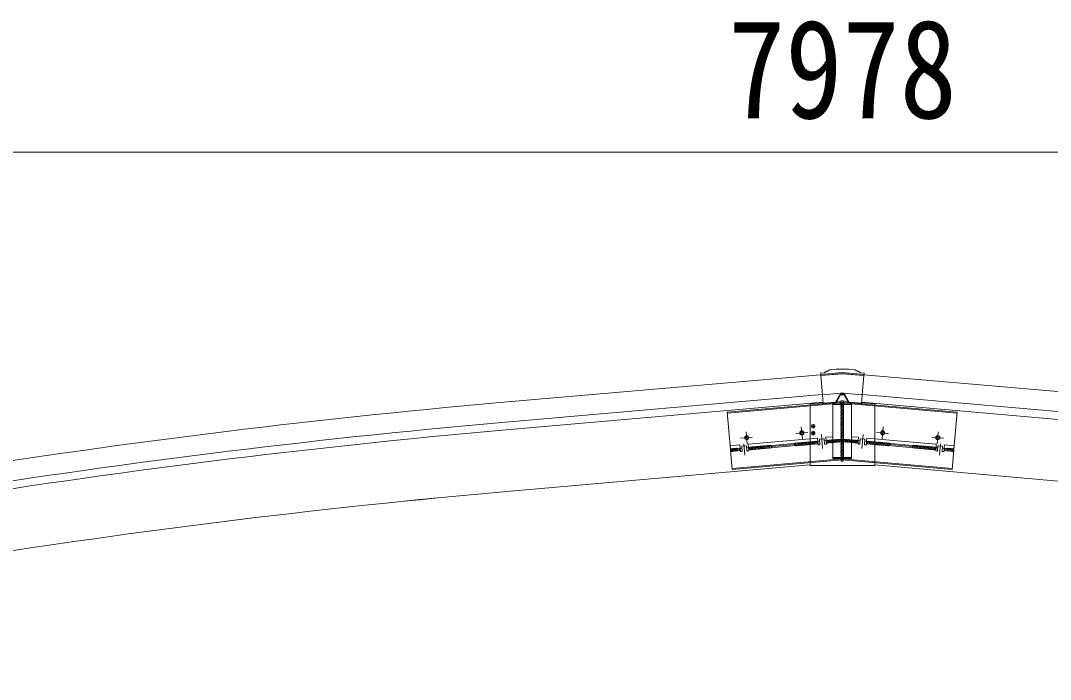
# Model space of a CAD drawing. Units: millimetres at full size; details may follow other scales. Extents: x -12578 to 12718, y -8779 to 8681.
# Drawn here: x -7402 to -5171, y -2594 to -1166 of the extents above; entities that cross this region are included whole.
import ezdxf
from ezdxf.enums import TextEntityAlignment as Align

# ---------------------------------------------------------------- set-up
doc = ezdxf.new("R2010")
doc.units = ezdxf.units.MM
doc.header["$LTSCALE"] = 45
for name, color, linetype, lineweight in [('0-1_本体', 4, 'Continuous', 9), ('0-2_部品', 7, 'Continuous', 9), ('0-8_PARTS2', 2, 'Continuous', 9), ('0-A_寸法', 6, 'Continuous', 9)]:
    doc.layers.add(name, color=color, linetype=linetype, lineweight=lineweight)
doc.styles.add('ＭＳ ゴシック', font='')
doc.styles.get('ＭＳ ゴシック').set_extended_font_data('MS Gothic')

msp = doc.modelspace()

# ---------------------------------------------------------------- linework, layer by layer
at = {"layer": '0-1_本体'}
for p, q in [((-6363.44, -1994.32), (-5669.08, -1933.79)), ((-4880.4, -1994.32), (-5574.75, -1933.79)), ((-6359.69, -2037.33), (-5665.32, -1976.79)), ((-4884.15, -2037.33), (-5578.52, -1976.79)), ((-6358.22, -2054.1), (-5663.85, -1993.56)), ((-4885.61, -2054.1), (-5579.98, -1993.56)), ((-5692.28, -2129.45), (-6340.23, -2186.16)), ((-5551.55, -2129.45), (-4903.61, -2186.16))]:
    msp.add_line(p, q, dxfattribs=at)
for centre, radius, start, end in [((-4843.84, -19267.41), 17339.81, 95.02765, 103.43754), ((-4843.84, -19267.41), 17296.63, 95.0278, 103.43739), ((-4843.84, -19267.41), 17279.81, 95.0278, 103.43739), ((-4847.58, -19247.05), 17126.06, 95.00003, 103.5), ((-4847.57, -19247.03), 17126.06, 95.00003, 103.5)]:
    msp.add_arc(centre, radius, start, end, dxfattribs=at)
at = {"layer": '0-2_部品'}
for p, q in [((-5668.65, -1930.32), (-5661.34, -1929.68)), ((-5668.53, -1931.73), (-5668.65, -1930.32)), ((-5668.53, -1931.73), (-5668.49, -1932.15)), ((-5668.49, -1932.15), (-5668.23, -1935.14)), ((-5621.55, -1929.32), (-5668.38, -1933.42)), ((-5621.55, -1931.05), (-5668.23, -1935.14)), ((-5668.23, -1935.14), (-5668.17, -1935.82)), ((-5621.55, -1931.74), (-5668.17, -1935.82)), ((-5668.17, -1935.82), (-5664.56, -1977.08)), ((-5649.16, -1923.5), (-5653.31, -1925.9)), ((-5639.24, -1922.26), (-5647.51, -1922.98)), ((-5621.55, -1929.32), (-5574.72, -1933.42)), ((-5621.55, -1931.05), (-5574.87, -1935.14)), ((-5621.55, -1931.74), (-5574.93, -1935.82)), ((-5595.59, -1922.98), (-5603.86, -1922.26)), ((-5589.78, -1925.9), (-5593.94, -1923.5)), ((-5581.76, -1929.68), (-5574.45, -1930.32)), ((-5574.93, -1935.82), (-5578.54, -1977.08)), ((-5574.93, -1935.82), (-5574.87, -1935.14)), ((-5574.61, -1932.15), (-5574.87, -1935.14)), ((-5574.57, -1931.73), (-5574.61, -1932.15)), ((-5574.57, -1931.73), (-5574.45, -1930.32)), ((-5664.56, -1977.08), (-5625.22, -1973.64)), ((-5664.48, -1977.96), (-5664.56, -1977.08)), ((-5664.48, -1977.96), (-5662.93, -1995.7)), ((-5635.38, -1992.63), (-5626.67, -1976.46)), ((-5634.31, -1993.02), (-5625.33, -1977.46)), ((-5625.46, -1976.46), (-5626.67, -1976.46)), ((-5625.87, -1976.51), (-5625.33, -1977.46)), ((-5625.47, -1976.52), (-5625.46, -1976.46)), ((-5621.55, -1976.51), (-5625.47, -1976.52)), ((-5625.46, -1976.46), (-5625.29, -1974.53)), ((-5625.42, -1976.02), (-5621.55, -1976.01)), ((-5625.33, -1977.46), (-5617.77, -1977.46)), ((-5625.22, -1973.64), (-5625.29, -1974.53)), ((-5625.22, -1973.64), (-5625.2, -1973.47)), ((-5625.2, -1973.47), (-5621.55, -1973.79)), ((-5617.9, -1973.47), (-5621.55, -1973.79)), ((-5621.55, -1973.79), (-5621.55, -1976.01)), ((-5621.55, -1976.51), (-5621.55, -1976.01)), ((-5621.55, -1976.01), (-5617.68, -1976.02)), ((-5617.63, -1976.52), (-5621.55, -1976.51)), ((-5617.88, -1973.64), (-5617.9, -1973.47)), ((-5617.81, -1974.53), (-5617.88, -1973.64)), ((-5617.88, -1973.64), (-5578.54, -1977.08)), ((-5617.64, -1976.46), (-5617.81, -1974.53)), ((-5617.23, -1976.51), (-5617.77, -1977.46)), ((-5617.77, -1977.46), (-5608.79, -1993.02)), ((-5616.43, -1976.46), (-5617.64, -1976.46)), ((-5617.64, -1976.46), (-5617.63, -1976.52)), ((-5616.43, -1976.46), (-5607.72, -1992.63)), ((-5578.62, -1977.96), (-5580.17, -1995.7)), ((-5578.54, -1977.08), (-5578.62, -1977.96)), ((-5870.98, -2014.86), (-5621.89, -1993.07)), ((-5691.55, -1997.22), (-5663.04, -1994.47)), ((-5691.55, -2130.45), (-5691.55, -1997.22)), ((-5689.17, -1998.95), (-5688.97, -2001.24)), ((-5674.23, -1997.64), (-5674.03, -1999.94)), ((-5662.93, -1995.7), (-5636.53, -1993.39)), ((-5662.89, -1996.2), (-5662.93, -1995.7)), ((-5652.89, -1995.71), (-5636.25, -1994.26)), ((-5601.89, -1998.57), (-5641.89, -1998.57)), ((-5633.49, -1991.6), (-5621.55, -1990.45)), ((-5372.8, -2014.86), (-5621.89, -1993.07)), ((-5621.89, -1998.57), (-5621.89, -2073.87)), ((-5621.89, -1998.57), (-5621.89, -2073.87)), ((-5609.61, -1991.6), (-5621.55, -1990.45)), ((-5606.85, -1994.26), (-5590.21, -1995.71)), ((-5606.57, -1993.39), (-5580.17, -1995.7)), ((-5590.2, -1995.59), (-5590.21, -1995.71)), ((-5590.2, -1995.59), (-5580.23, -1996.46)), ((-5580.23, -1996.46), (-5580.21, -1996.2)), ((-5580.17, -1995.7), (-5580.21, -1996.2)), ((-5551.55, -1997.22), (-5580.06, -1994.47)), ((-5569.55, -1997.64), (-5569.75, -1999.94)), ((-5554.6, -1998.95), (-5554.8, -2001.24)), ((-5870.98, -2014.86), (-5863.96, -2095.05)), ((-5372.8, -2014.86), (-5379.81, -2095.05)), ((-5710.58, -2046.9), (-5708.31, -2072.8)), ((-5686.79, -2044.95), (-5685.69, -2044.93)), ((-5686.79, -2045.95), (-5685.69, -2045.97)), ((-5685.69, -2044.93), (-5685.17, -2044.83)), ((-5685.69, -2045.97), (-5685.17, -2046.07)), ((-5685.07, -2044.31), (-5685.17, -2044.83)), ((-5685.07, -2046.59), (-5685.17, -2046.07)), ((-5685.05, -2043.2), (-5685.07, -2044.31)), ((-5685.05, -2047.69), (-5685.07, -2046.59)), ((-5684.05, -2043.2), (-5684.03, -2044.31)), ((-5684.05, -2047.69), (-5684.03, -2046.59)), ((-5684.03, -2044.31), (-5683.93, -2044.83)), ((-5684.03, -2046.59), (-5683.93, -2046.07)), ((-5683.41, -2044.93), (-5683.93, -2044.83)), ((-5683.41, -2045.97), (-5683.93, -2046.07)), ((-5682.3, -2044.95), (-5683.41, -2044.93)), ((-5682.3, -2045.95), (-5683.41, -2045.97)), ((-5533.2, -2046.9), (-5535.47, -2072.8)), ((-5841.94, -2071.44), (-5816.04, -2069.18)), ((-5830.12, -2057.36), (-5827.86, -2083.26)), ((-5825.77, -2084.18), (-5675.34, -2071.02)), ((-5722.39, -2060.98), (-5696.49, -2058.72)), ((-5686.79, -2059.95), (-5685.69, -2059.93)), ((-5686.79, -2060.95), (-5685.69, -2060.97)), ((-5685.69, -2059.93), (-5685.17, -2059.83)), ((-5685.69, -2060.97), (-5685.17, -2061.07)), ((-5685.07, -2059.31), (-5685.17, -2059.83)), ((-5685.07, -2061.59), (-5685.17, -2061.07)), ((-5685.05, -2058.2), (-5685.07, -2059.31)), ((-5685.05, -2062.69), (-5685.07, -2061.59)), ((-5684.05, -2058.2), (-5684.03, -2059.31)), ((-5684.05, -2062.69), (-5684.03, -2061.59)), ((-5684.03, -2059.31), (-5683.93, -2059.83)), ((-5684.03, -2061.59), (-5683.93, -2061.07)), ((-5683.41, -2059.93), (-5683.93, -2059.83)), ((-5683.41, -2060.97), (-5683.93, -2061.07)), ((-5682.3, -2059.95), (-5683.41, -2059.93)), ((-5682.3, -2060.95), (-5683.41, -2060.97)), ((-5671.01, -2074.66), (-5670.7, -2078.14)), ((-5670.15, -2084.47), (-5671.01, -2074.66)), ((-5662.13, -2072.88), (-5670.1, -2073.57)), ((-5662.13, -2072.88), (-5670.1, -2073.57)), ((-5664.35, -2093.44), (-5666.96, -2063.56)), ((-5661.05, -2073.79), (-5660.74, -2077.27)), ((-5661.05, -2073.79), (-5660.19, -2083.6)), ((-5660.74, -2077.27), (-5621.89, -2073.87)), ((-5657.41, -2069.45), (-5642.19, -2068.12)), ((-5642.19, -2077.93), (-5642.19, -2068.12)), ((-5583.04, -2077.27), (-5621.89, -2073.87)), ((-5586.37, -2069.45), (-5601.59, -2068.12)), ((-5601.59, -2077.93), (-5601.59, -2068.12)), ((-5582.73, -2073.79), (-5583.59, -2083.6)), ((-5582.73, -2073.79), (-5583.04, -2077.27)), ((-5581.65, -2072.88), (-5573.68, -2073.57)), ((-5581.65, -2072.88), (-5573.68, -2073.57)), ((-5579.43, -2093.44), (-5576.82, -2063.56)), ((-5573.63, -2084.47), (-5572.77, -2074.66)), ((-5572.77, -2074.66), (-5573.07, -2078.14)), ((-5418.01, -2084.18), (-5568.44, -2071.02)), ((-5521.38, -2060.98), (-5547.28, -2058.72)), ((-5401.84, -2071.44), (-5427.74, -2069.18)), ((-5413.66, -2057.36), (-5415.92, -2083.26)), ((-5864.62, -2087.58), (-5843.7, -2085.75)), ((-5864.62, -2087.58), (-5860.09, -2139.38)), ((-5863.96, -2095.05), (-5839.06, -2092.87)), ((-5863.76, -2097.34), (-5842.84, -2095.51)), ((-5839.06, -2092.87), (-5839.37, -2089.39)), ((-5839.37, -2089.39), (-5838.51, -2099.2)), ((-5830.49, -2087.61), (-5838.46, -2088.3)), ((-5830.49, -2087.61), (-5838.46, -2088.3)), ((-5834.83, -2083.84), (-5832.7, -2108.17)), ((-5829.4, -2088.51), (-5829.1, -2092)), ((-5829.4, -2088.51), (-5828.54, -2098.33)), ((-5829.1, -2092), (-5670.7, -2078.14)), ((-5824.91, -2093.94), (-5674.49, -2080.78)), ((-5824.71, -2096.24), (-5674.29, -2083.07)), ((-5671.06, -2085.55), (-5673.05, -2085.73)), ((-5659.1, -2084.51), (-5657.11, -2084.33)), ((-5656.56, -2079.21), (-5621.89, -2076.18)), ((-5656.36, -2081.51), (-5621.91, -2078.49)), ((-5621.89, -2076.18), (-5621.89, -2118.54)), ((-5587.22, -2079.21), (-5621.89, -2076.18)), ((-5621.89, -2076.18), (-5621.89, -2118.54)), ((-5587.42, -2081.51), (-5621.86, -2078.49)), ((-5584.67, -2084.51), (-5586.67, -2084.33)), ((-5414.68, -2092), (-5573.07, -2078.14)), ((-5572.72, -2085.55), (-5570.73, -2085.73)), ((-5419.07, -2096.24), (-5569.49, -2083.07)), ((-5418.86, -2093.94), (-5569.29, -2080.78)), ((-5414.37, -2088.51), (-5415.23, -2098.33)), ((-5414.37, -2088.51), (-5414.68, -2092)), ((-5413.29, -2087.61), (-5405.32, -2088.3)), ((-5413.29, -2087.61), (-5405.32, -2088.3)), ((-5408.95, -2083.84), (-5411.07, -2108.17)), ((-5404.41, -2089.39), (-5405.27, -2099.2)), ((-5404.72, -2092.87), (-5404.41, -2089.39)), ((-5379.81, -2095.05), (-5404.72, -2092.87)), ((-5380.01, -2097.34), (-5400.93, -2095.51)), ((-5379.16, -2087.58), (-5400.08, -2085.75)), ((-5379.16, -2087.58), (-5383.69, -2139.38)), ((-5863.56, -2099.63), (-5842.64, -2097.8)), ((-5860.29, -2137.09), (-5622.09, -2116.25)), ((-5860.09, -2139.38), (-5621.89, -2118.54)), ((-5839.42, -2100.28), (-5841.41, -2100.46)), ((-5827.46, -2099.24), (-5825.47, -2099.06)), ((-5601.89, -2113.27), (-5641.89, -2113.27)), ((-5621.89, -2118.54), (-5622.09, -2116.25)), ((-5621.89, -2118.54), (-5621.69, -2116.25)), ((-5383.69, -2139.38), (-5621.89, -2118.54)), ((-5383.49, -2137.09), (-5621.69, -2116.25)), ((-5416.32, -2099.24), (-5418.31, -2099.06)), ((-5404.36, -2100.28), (-5402.37, -2100.46)), ((-5380.21, -2099.63), (-5401.13, -2097.8))]:
    msp.add_line(p, q, dxfattribs=at)
for points in [[(-5661.34, -1929.68), (-5655.51, -1926.32), (-5653.31, -1925.9)], [(-5589.78, -1925.9), (-5587.59, -1926.32), (-5581.76, -1929.68)], [(-5870.78, -2017.15), (-5674.03, -1999.94), (-5626.15, -1995.75)], [(-5691.55, -2130.45), (-5551.55, -2130.45), (-5551.55, -1997.22)], [(-5652.89, -1995.71), (-5652.9, -1995.59), (-5662.87, -1996.46), (-5662.89, -1996.2)], [(-5601.89, -1998.57), (-5601.89, -2115.57), (-5641.89, -2115.57), (-5641.89, -1998.57)], [(-5626.15, -1995.75), (-5621.89, -1995.37), (-5621.89, -1993.07)], [(-5617.62, -1995.75), (-5621.89, -1995.37), (-5621.89, -1993.07)], [(-5373, -2017.15), (-5569.75, -1999.94), (-5617.62, -1995.75)], [(-5675.34, -2071.02), (-5674.69, -2078.49), (-5674.13, -2084.82)], [(-5657.41, -2069.45), (-5656.76, -2076.92), (-5656.2, -2083.25)], [(-5586.37, -2069.45), (-5587.02, -2076.92), (-5587.57, -2083.25)], [(-5568.44, -2071.02), (-5569.09, -2078.49), (-5569.64, -2084.82)], [(-5843.7, -2085.75), (-5843.04, -2093.22), (-5842.49, -2099.55)], [(-5825.77, -2084.18), (-5825.11, -2091.65), (-5824.56, -2097.98)], [(-5418.01, -2084.18), (-5418.66, -2091.65), (-5419.22, -2097.98)], [(-5400.08, -2085.75), (-5400.73, -2093.22), (-5401.29, -2099.55)]]:
    msp.add_lwpolyline(points, dxfattribs=at)
for centre, radius in [((-5684.55, -2045.45), 4), ((-5828.99, -2070.32), 4.5), ((-5828.99, -2070.32), 4), ((-5828.99, -2070.32), 3.5), ((-5709.44, -2059.86), 4.5), ((-5709.44, -2059.86), 4), ((-5709.44, -2059.86), 3.5), ((-5684.55, -2060.45), 4), ((-5625.67, -2076.51), 3), ((-5618.1, -2076.51), 3), ((-5534.33, -2059.86), 4.5), ((-5534.33, -2059.86), 4), ((-5534.33, -2059.86), 3.5), ((-5414.79, -2070.32), 4.5), ((-5414.79, -2070.32), 4), ((-5414.79, -2070.32), 3.5), ((-5846.83, -2095.86), 3), ((-5777.1, -2089.76), 3), ((-5678.47, -2081.13), 3), ((-5565.31, -2081.13), 3), ((-5466.68, -2089.76), 3), ((-5396.95, -2095.86), 3), ((-5621.89, -2115.57), 3), ((-5621.89, -2118.57), 3)]:
    msp.add_circle(centre, radius, dxfattribs=at)
for centre, radius, start, end in [((-5647.16, -1926.95), 3.99, 95, 120), ((-5621.55, -2124.47), 202.99, 85, 95), ((-5595.94, -1926.95), 3.99, 60, 85), ((-5621.89, -1993.07), 5, 185.00001, 270), ((-5621.93, -1993.07), 3, 355, 185), ((-5621.89, -2001.57), 3, 330, 210), ((-5621.89, -2004.57), 3, 330, 210), ((-5621.89, -2007.57), 3, 330, 210), ((-5621.89, -2010.57), 3, 330, 210), ((-5621.89, -1993.07), 5, 270, 354.99999), ((-5621.89, -2013.57), 3, 330, 210), ((-5621.89, -2016.57), 3, 330, 210), ((-5621.89, -2019.57), 3, 330, 210), ((-5621.89, -2022.57), 3, 330, 210), ((-5621.89, -2025.57), 3, 330, 210), ((-5621.89, -2028.57), 3, 330, 210), ((-5621.89, -2031.57), 3, 330, 210), ((-5684.55, -2045.45), 2.3, 167.44414, 192.55586), ((-5684.55, -2045.45), 2.3, 77.44414, 102.55586), ((-5684.55, -2045.45), 2.3, 257.44414, 282.55586), ((-5684.55, -2045.45), 2.3, 347.44414, 12.55586), ((-5621.89, -2034.57), 3, 330, 210), ((-5621.89, -2037.57), 3, 330, 210), ((-5621.89, -2040.57), 3, 330, 210), ((-5621.89, -2043.57), 3, 330, 210), ((-5621.89, -2046.57), 3, 330, 210), ((-5621.89, -2049.57), 3, 330, 210), ((-5621.89, -2052.57), 3, 330, 210), ((-5621.89, -2055.57), 3, 330, 210), ((-5684.55, -2060.45), 2.3, 167.44414, 192.55586), ((-5684.55, -2060.45), 2.3, 77.44414, 102.55586), ((-5684.55, -2060.45), 2.3, 257.44414, 282.55586), ((-5684.55, -2060.45), 2.3, 347.44414, 12.55586), ((-5670.01, -2074.57), 1, 95, 185), ((-5670.01, -2074.57), 1, 95, 185), ((-5662.04, -2073.87), 1, 5, 95), ((-5662.04, -2073.87), 1, 5, 95), ((-5643.61, -2078.08), 3, 65, 305), ((-5640.62, -2077.82), 3, 65, 305), ((-5637.63, -2077.56), 3, 65, 305), ((-5634.64, -2077.3), 3, 65, 305), ((-5631.65, -2077.04), 3, 65, 305), ((-5628.66, -2076.77), 3, 65, 305), ((-5621.89, -2058.57), 3, 330, 210), ((-5621.89, -2061.57), 3, 330, 210), ((-5621.89, -2064.57), 3, 330, 210), ((-5621.89, -2067.57), 3, 330, 210), ((-5621.89, -2070.57), 3, 330, 210), ((-5621.89, -2073.57), 3, 330, 210), ((-5621.89, -2076.57), 3, 330, 210), ((-5615.11, -2076.77), 3, 235, 115), ((-5612.13, -2077.04), 3, 235, 115), ((-5609.14, -2077.3), 3, 235, 115), ((-5606.15, -2077.56), 3, 235, 115), ((-5603.16, -2077.82), 3, 235, 115), ((-5600.17, -2078.08), 3, 235, 115), ((-5581.74, -2073.87), 1, 85, 175), ((-5581.74, -2073.87), 1, 85, 175), ((-5573.77, -2074.57), 1, 355, 85), ((-5573.77, -2074.57), 1, 355, 85), ((-5860.78, -2097.08), 3, 75.52878, 294.47122), ((-5858.78, -2096.91), 3, 65, 305), ((-5855.79, -2096.65), 3, 65, 305), ((-5852.81, -2096.38), 3, 65, 305), ((-5849.82, -2096.12), 3, 65, 305), ((-5838.37, -2089.3), 1, 95, 185), ((-5838.37, -2089.3), 1, 95, 185), ((-5830.4, -2088.6), 1, 5, 95), ((-5830.4, -2088.6), 1, 5, 95), ((-5820.93, -2093.6), 3, 75.52878, 294.47122), ((-5818.94, -2093.42), 3, 65, 305), ((-5815.95, -2093.16), 3, 65, 305), ((-5812.96, -2092.9), 3, 65, 305), ((-5809.97, -2092.64), 3, 65, 305), ((-5806.98, -2092.38), 3, 65, 305), ((-5803.99, -2092.11), 3, 65, 305), ((-5801, -2091.85), 3, 65, 305), ((-5798.02, -2091.59), 3, 65, 305), ((-5795.03, -2091.33), 3, 65, 305), ((-5792.04, -2091.07), 3, 65, 305), ((-5789.05, -2090.81), 3, 65, 305), ((-5786.06, -2090.54), 3, 65, 305), ((-5783.07, -2090.28), 3, 65, 305), ((-5783.07, -2090.28), 3, 65, 305), ((-5780.08, -2090.02), 3, 65, 305), ((-5722.3, -2084.97), 3, 75.52878, 294.47122), ((-5720.31, -2084.79), 3, 65, 305), ((-5722.3, -2084.97), 3, 304.92641, 305), ((-5717.32, -2084.53), 3, 65, 305), ((-5714.34, -2084.27), 3, 65, 305), ((-5716.33, -2084.44), 3, 304.92643, 305), ((-5711.35, -2084.01), 3, 65, 305), ((-5708.36, -2083.75), 3, 65, 305), ((-5705.37, -2083.49), 3, 65, 305), ((-5702.38, -2083.22), 3, 65, 305), ((-5699.39, -2082.96), 3, 65, 305), ((-5696.4, -2082.7), 3, 65, 305), ((-5693.42, -2082.44), 3, 65, 305), ((-5690.43, -2082.18), 3, 65, 305), ((-5687.44, -2081.92), 3, 65, 305), ((-5684.45, -2081.65), 3, 65, 305), ((-5684.45, -2081.65), 3, 65, 305), ((-5681.46, -2081.39), 3, 65, 305), ((-5673.14, -2084.73), 1, 185, 274.99998), ((-5671.15, -2084.56), 1, 274.99998, 5), ((-5659.19, -2083.51), 1, 185, 275), ((-5657.2, -2083.34), 1, 275, 5), ((-5652.57, -2078.87), 3, 65, 305), ((-5649.58, -2078.6), 3, 65, 305), ((-5646.59, -2078.34), 3, 65, 305), ((-5621.89, -2079.57), 3, 330, 210), ((-5621.89, -2082.57), 3, 330, 210), ((-5621.89, -2085.57), 3, 330, 210), ((-5621.89, -2088.57), 3, 330, 210), ((-5621.89, -2091.57), 3, 330, 210), ((-5621.89, -2094.57), 3, 330, 210), ((-5621.89, -2097.57), 3, 330, 210), ((-5597.18, -2078.34), 3, 235, 115), ((-5594.19, -2078.6), 3, 235, 115), ((-5591.21, -2078.87), 3, 235, 115), ((-5586.58, -2083.34), 1, 175, 265), ((-5584.59, -2083.51), 1, 265, 355), ((-5572.63, -2084.56), 1, 175, 265.00002), ((-5570.64, -2084.73), 1, 265.00002, 355), ((-5562.32, -2081.39), 3, 235, 115), ((-5559.33, -2081.65), 3, 235, 115), ((-5559.33, -2081.65), 3, 235, 115), ((-5556.34, -2081.92), 3, 235, 115), ((-5553.35, -2082.18), 3, 235, 115), ((-5550.36, -2082.44), 3, 235, 115), ((-5547.37, -2082.7), 3, 235, 115), ((-5544.39, -2082.96), 3, 235, 115), ((-5541.4, -2083.22), 3, 235, 115), ((-5538.41, -2083.49), 3, 235, 115), ((-5535.42, -2083.75), 3, 235, 115), ((-5532.43, -2084.01), 3, 235, 115), ((-5529.44, -2084.27), 3, 235, 115), ((-5527.45, -2084.44), 3, 235, 235.07357), ((-5526.45, -2084.53), 3, 235, 115), ((-5523.47, -2084.79), 3, 235, 115), ((-5521.47, -2084.97), 3, 235, 235.07359), ((-5521.47, -2084.97), 3, 245.52878, 104.47122), ((-5463.69, -2090.02), 3, 235, 115), ((-5460.7, -2090.28), 3, 235, 115), ((-5460.7, -2090.28), 3, 235, 115), ((-5457.72, -2090.54), 3, 235, 115), ((-5454.73, -2090.81), 3, 235, 115), ((-5451.74, -2091.07), 3, 235, 115), ((-5448.75, -2091.33), 3, 235, 115), ((-5445.76, -2091.59), 3, 235, 115), ((-5442.77, -2091.85), 3, 235, 115), ((-5439.78, -2092.11), 3, 235, 115), ((-5436.8, -2092.38), 3, 235, 115), ((-5433.81, -2092.64), 3, 235, 115), ((-5430.82, -2092.9), 3, 235, 115), ((-5427.83, -2093.16), 3, 235, 115), ((-5424.84, -2093.42), 3, 235, 115), ((-5422.85, -2093.6), 3, 245.52878, 104.47122), ((-5413.38, -2088.6), 1, 85, 175), ((-5413.38, -2088.6), 1, 85, 175), ((-5405.41, -2089.3), 1, 355, 85), ((-5405.41, -2089.3), 1, 355, 85), ((-5393.96, -2096.12), 3, 235, 115), ((-5390.97, -2096.38), 3, 235, 115), ((-5387.98, -2096.65), 3, 235, 115), ((-5384.99, -2096.91), 3, 235, 115), ((-5383, -2097.08), 3, 245.52878, 104.47122), ((-5841.5, -2099.46), 1, 185, 274.99999), ((-5839.5, -2099.29), 1, 274.99999, 5), ((-5827.55, -2098.24), 1, 185, 275), ((-5825.56, -2098.07), 1, 275, 5), ((-5621.89, -2100.57), 3, 330, 210), ((-5621.89, -2103.57), 3, 330, 210), ((-5621.89, -2106.57), 3, 330, 210), ((-5621.89, -2109.57), 3, 330, 210), ((-5621.89, -2112.57), 3, 330, 210), ((-5418.22, -2098.07), 1, 175, 265), ((-5416.23, -2098.24), 1, 265, 355), ((-5404.27, -2099.29), 1, 175, 265.00001), ((-5402.28, -2099.46), 1, 265.00001, 355)]:
    msp.add_arc(centre, radius, start, end, dxfattribs=at)
for centre, major_axis, ratio, start_param, end_param in [((-5627.02, -1976.53), (1.15, 0.02), 0.060825, 0.0337838, 1.2585957), ((-5616.08, -1976.53), (1.15, -0.02), 0.060825, 1.8829969, 3.1078089), ((-5636.7, -1991.85), (-0.53, 1.47), 0.958259, 2.8941775, 3.8521671), ((-5636.48, -1991.76), (-1.35, 2.11), 0.997631, 2.6625978, 3.6205875), ((-5606.62, -1991.76), (1.35, 2.11), 0.997631, 2.6625978, 3.6205875), ((-5606.4, -1991.85), (0.53, 1.47), 0.958259, 2.4310182, 3.3890078)]:
    msp.add_ellipse(centre, major_axis=major_axis, ratio=ratio, start_param=start_param, end_param=end_param, dxfattribs=at)
at = {"layer": '0-8_PARTS2'}
for p, q in [((-5710.58, -2046.9), (-5708.31, -2072.8)), ((-5533.2, -2046.9), (-5535.47, -2072.8)), ((-5816.04, -2069.18), (-5841.94, -2071.44)), ((-5830.12, -2057.36), (-5827.86, -2083.26)), ((-5696.49, -2058.72), (-5722.39, -2060.98)), ((-5547.28, -2058.72), (-5521.38, -2060.98)), ((-5427.74, -2069.18), (-5401.84, -2071.44)), ((-5413.66, -2057.36), (-5415.92, -2083.26))]:
    msp.add_line(p, q, dxfattribs=at)
at = {"layer": '0-A_寸法'}
msp.add_line((-1632.9, -1451.34), (-9610.93, -1451.34), dxfattribs=at)

# ---------------------------------------------------------------- texts
at = {"layer": '0-A_寸法', "color": 7, "style": 'ＭＳ ゴシック', "width": 0.85}
msp.add_text('7978', height=214.4, dxfattribs=at).set_placement((-5869.42, -1442.34), align=Align.BOTTOM_LEFT)

doc.saveas('drawing.dxf')
